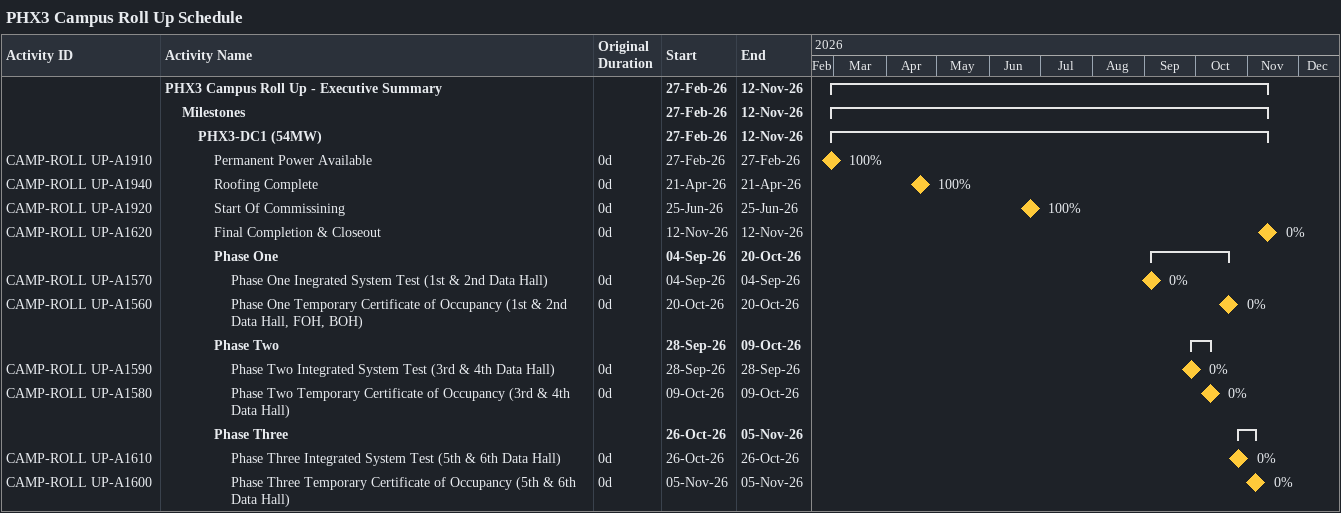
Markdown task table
PHX3 Campus Roll Up Schedule

| ID | Level | Task | Original duration | Start | Finish | % complete |
|---|---|---|---|---|---|---|
|  | 1 | **PHX3 Campus Roll Up - Executive Summary** |  | 2026-02-27 | 2026-11-12 |  |
|  | 2 | **Milestones** |  | 2026-02-27 | 2026-11-12 |  |
|  | 3 | **PHX3-DC1 (54MW)** |  | 2026-02-27 | 2026-11-12 |  |
| CAMP-ROLL UP-A1910 | 4 | Permanent Power Available | 0d | 2026-02-27 | 2026-02-27 | 100 |
| CAMP-ROLL UP-A1940 | 4 | Roofing Complete | 0d | 2026-04-21 | 2026-04-21 | 100 |
| CAMP-ROLL UP-A1920 | 4 | Start Of Commissining | 0d | 2026-06-25 | 2026-06-25 | 100 |
| CAMP-ROLL UP-A1620 | 4 | Final Completion & Closeout | 0d | 2026-11-12 | 2026-11-12 | 0 |
|  | 4 | **Phase One** |  | 2026-09-04 | 2026-10-20 |  |
| CAMP-ROLL UP-A1570 | 5 | Phase One Inegrated System Test (1st & 2nd Data Hall) | 0d | 2026-09-04 | 2026-09-04 | 0 |
| CAMP-ROLL UP-A1560 | 5 | Phase One Temporary Certificate of Occupancy (1st & 2nd Data Hall, FOH, BOH) | 0d | 2026-10-20 | 2026-10-20 | 0 |
|  | 4 | **Phase Two** |  | 2026-09-28 | 2026-10-09 |  |
| CAMP-ROLL UP-A1590 | 5 | Phase Two Integrated System Test (3rd & 4th Data Hall) | 0d | 2026-09-28 | 2026-09-28 | 0 |
| CAMP-ROLL UP-A1580 | 5 | Phase Two Temporary Certificate of Occupancy (3rd & 4th Data Hall) | 0d | 2026-10-09 | 2026-10-09 | 0 |
|  | 4 | **Phase Three** |  | 2026-10-26 | 2026-11-05 |  |
| CAMP-ROLL UP-A1610 | 5 | Phase Three Integrated System Test (5th & 6th Data Hall) | 0d | 2026-10-26 | 2026-10-26 | 0 |
| CAMP-ROLL UP-A1600 | 5 | Phase Three Temporary Certificate of Occupancy (5th & 6th Data Hall) | 0d | 2026-11-05 | 2026-11-05 | 0 |
